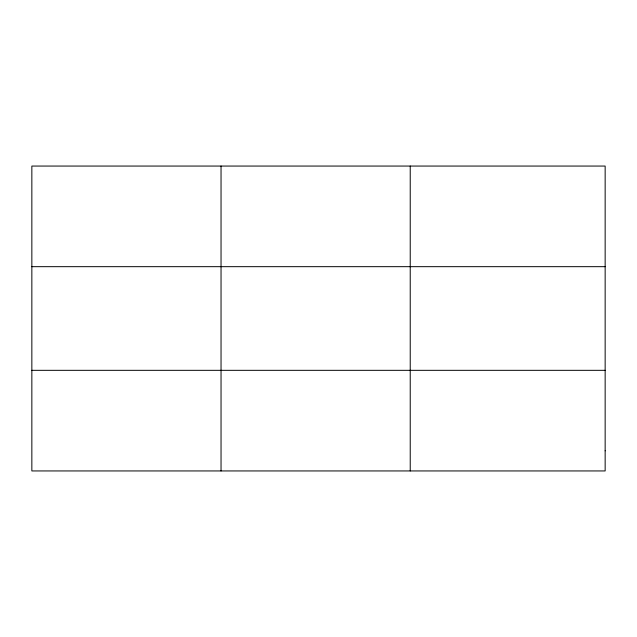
<?xml version="1.0" encoding="UTF-8"?>
<svg xmlns="http://www.w3.org/2000/svg" width="637" height="637" viewBox="0 0 637 637"><rect width="100%" height="100%" fill="white"/><g stroke="black" fill="none" stroke-linecap="round" stroke-linejoin="round"><path stroke-width="0.96" d="M221.039 166.058L221.039 470.942M410.228 166.058L410.228 470.942M31.85 266.672L605.15 266.672M31.85 370.328L605.15 370.328M605.15 450.813L605.15 470.942L31.85 470.942L31.85 166.058L605.15 166.058L605.15 450.813"/></g></svg>
